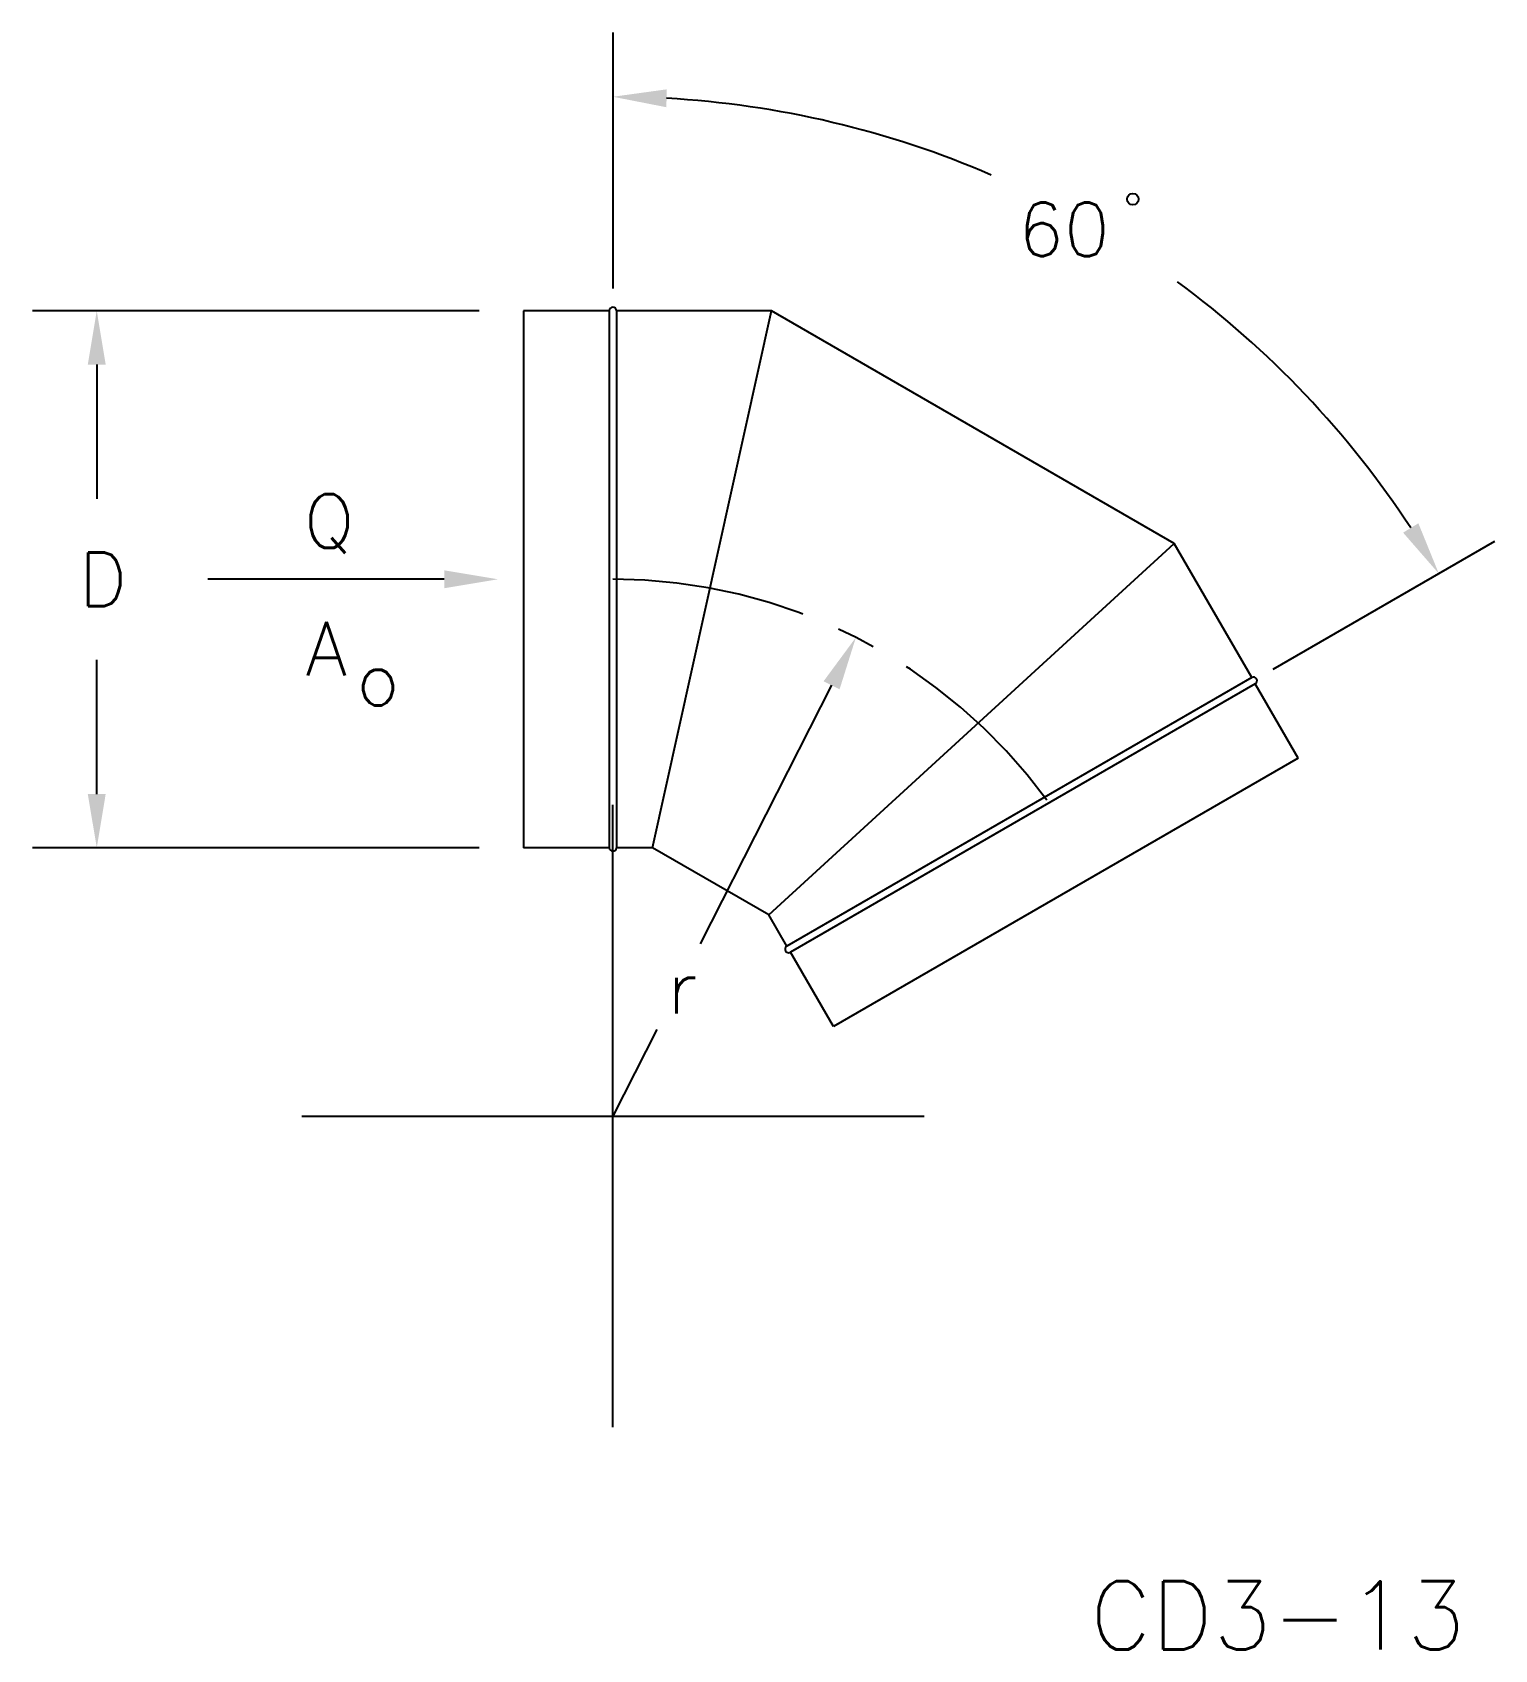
# Model space of a CAD drawing. Extents: x 3 to 7.7, y 1.61 to 6.81.
import ezdxf
from ezdxf.enums import TextEntityAlignment as Align

# ---------------------------------------------------------------- set-up
doc = ezdxf.new("R2010")
doc.units = 0
doc.header["$LTSCALE"] = 0.5
doc.header["$MEASUREMENT"] = 0
doc.header["$PDMODE"] = 2
doc.header["$PDSIZE"] = -2
doc.linetypes.add('CENTER', pattern=[2, 1.25, -0.25, 0.25, -0.25])
doc.layers.get('0').update_dxf_attribs({"linetype": 'CONTINUOUS'})
doc.layers.add('NUMBER', color=7, linetype='CONTINUOUS')
doc.styles.add('ROMANS', font='romans')

msp = doc.modelspace()

# ---------------------------------------------------------------- linework, layer by layer
for p, q in [((4.867, 6.8085), (4.867, 5.9855)), ((4.4368, 5.9136), (3.0013, 5.9136)), ((4.5795, 5.9136), (4.5795, 4.1886)), ((4.8555, 5.9136), (4.5795, 5.9136)), ((4.8555, 5.9136), (4.8555, 4.1886)), ((5.3763, 5.9136), (4.8785, 5.9136)), ((4.8785, 5.9136), (4.8785, 4.1886)), ((4.9939, 4.1886), (5.3763, 5.9136)), ((6.671, 5.1661), (5.3763, 5.9136)), ((3.2083, 5.7411), (3.2083, 5.3099)), ((5.3683, 3.9724), (6.671, 5.1661)), ((6.9199, 4.7351), (6.671, 5.1661)), ((7.7006, 5.1725), (6.9879, 4.7611)), ((4.3252, 5.0511), (3.5656, 5.0511)), ((3.2083, 4.3611), (3.2083, 4.7924)), ((6.9199, 4.7351), (5.426, 3.8726)), ((5.5698, 4.7105), (5.1478, 3.8793)), ((6.9314, 4.7152), (5.4375, 3.8527)), ((7.0694, 4.4761), (6.9314, 4.7152)), ((7.0694, 4.4761), (5.5755, 3.6136)), ((4.4368, 4.1886), (3.0013, 4.1886)), ((4.8555, 4.1886), (4.5795, 4.1886)), ((4.9939, 4.1886), (4.8785, 4.1886)), ((5.3683, 3.9724), (4.9939, 4.1886)), ((5.426, 3.8726), (5.3683, 3.9724)), ((5.5755, 3.6136), (5.4375, 3.8527)), ((5.0085, 3.6048), (4.867, 3.3261))]:
    msp.add_line(p, q)
msp.add_circle((6.5378, 6.2723), 0.0185)
for centre, radius, start, end in [((4.867, 3.5366), 3.0649, 66.6268, 86.7748), ((4.867, 3.5366), 3.0649, 33.2252, 53.6922), ((4.867, 5.9136), 0.0115, 0, 180), ((6.9256, 4.7251), 0.0115, 300, 120), ((4.867, 4.1886), 0.0115, 180, 0), ((5.4317, 3.8626), 0.0115, 120, 300)]:
    msp.add_arc(centre, radius, start, end)
at = {"linetype": 'CENTER'}
msp.add_arc((4.867, 3.3261), 1.725, 36.0653, 90, dxfattribs=at)
msp.add_point((4.867, 3.3261))
for points in [[(5.0387, 6.5679), (5.0403, 6.6254), (4.867, 6.6015)], [(3.237, 5.7411), (3.1795, 5.7411), (3.2083, 5.9136)], [(7.4064, 5.2009), (7.4554, 5.231), (7.5213, 5.069)], [(4.3252, 5.0799), (4.3252, 5.0224), (4.4977, 5.0511)], [(5.5954, 4.6975), (5.5441, 4.7235), (5.6479, 4.8643)], [(3.237, 4.3611), (3.1795, 4.3611), (3.2083, 4.1886)]]:
    msp.add_solid(points)

# ---------------------------------------------------------------- texts
at = {"style": 'ROMANS'}
for s, p in [('60', (6.1684, 6.0889)), ('Q', (3.8736, 5.1516)), ('D', (3.1508, 4.9649)), ('A', (3.8797, 4.7416)), ('o', (4.0419, 4.6456))]:
    msp.add_text(s, height=0.1725, dxfattribs=at).set_placement(p)
msp.add_text('r', height=0.1725, dxfattribs=at).set_placement((5.0902, 3.742), align=Align.MIDDLE)
at = {"layer": 'NUMBER', "style": 'ROMANS'}
msp.add_text('CD3-13', height=0.22, dxfattribs=at).set_placement((6.3998, 1.6117))

doc.saveas('drawing.dxf')
